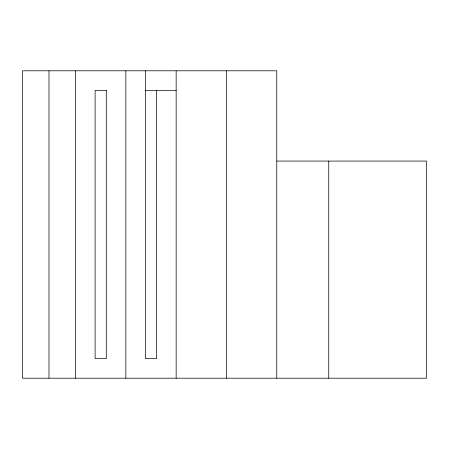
<?xml version="1.0" encoding="UTF-8"?>
<svg xmlns="http://www.w3.org/2000/svg" width="449" height="449" viewBox="0 0 449 449"><rect width="100%" height="100%" fill="white"/><g stroke="black" fill="none" stroke-linecap="round" stroke-linejoin="round"><path stroke-width="0.67" d="M145.414 90.361L176.154 90.361M276.758 161.073L426.55 161.073L426.55 378.204L22.45 378.204L22.45 70.796L276.758 70.796L276.758 378.204M328.741 161.073L328.741 378.204M226.459 70.796L226.459 378.204M176.154 70.796L176.154 378.204M156.589 90.361L156.589 358.639L145.414 358.639L145.414 70.796M125.849 70.796L125.849 378.204M75.55 70.796L75.55 378.204M48.997 70.796L48.997 378.204M106.29 90.361L95.109 90.361L95.109 358.639L106.29 358.639L106.29 90.361"/></g></svg>
